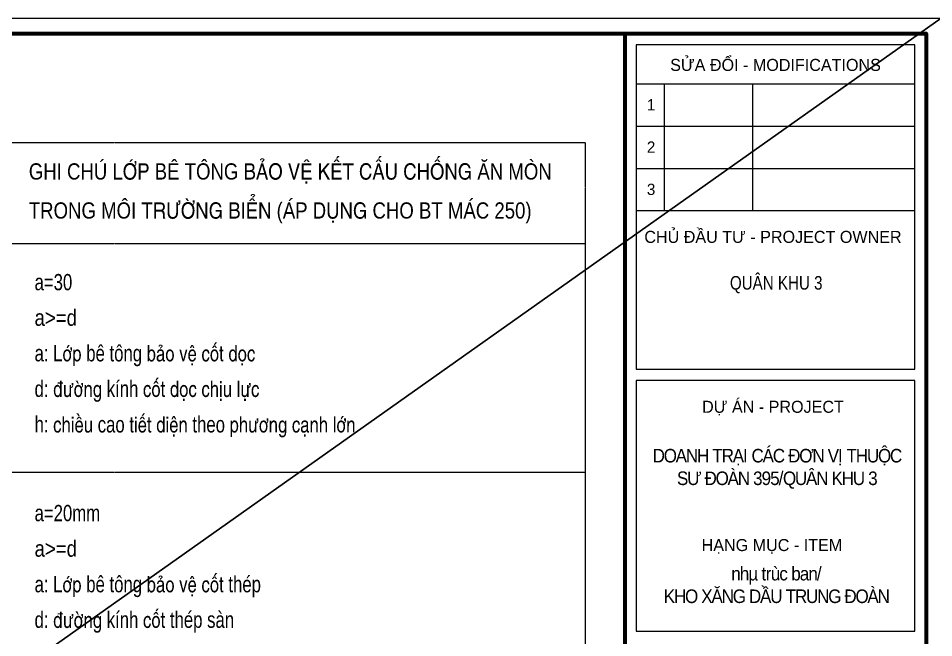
# Model space of a CAD drawing. Header units: millimetres. Extents: x 19378 to 572383, y -1120116 to -527168.
# Drawn here: x 124381 to 150124, y -565766 to -548347 of the extents above; entities that cross this region are included whole.
import ezdxf
from ezdxf.enums import TextEntityAlignment as Align

# ---------------------------------------------------------------- set-up
doc = ezdxf.new("R2010")
doc.units = ezdxf.units.MM
doc.header["$MEASUREMENT"] = 0
doc.linetypes.add('HIDDEN', pattern=[0.375, 0.25, -0.125])
doc.layers.get('Defpoints').update_dxf_attribs({"color": 1})
for name, color, linetype, lineweight in [('08. Net Text', 3, 'Continuous', 13), ('EG Text2', 7, 'Continuous', 20), ('LC MANH DUT', 35, 'HIDDEN', 5), ('LC Net thay', 7, 'Continuous', 25), ('LC Text1', 3, 'Continuous', 20)]:
    doc.layers.add(name, color=color, linetype=linetype, lineweight=lineweight)
doc.layers.add('KCS_Plotter', color=11, linetype='Continuous', plot=False)
doc.layers.add('Khungten_LCDI', color=7, linetype='Continuous')
doc.styles.add('HELVECONDENSE', font='VHELVCN.TTF')
doc.styles.add('Khungten', font='VHAVAN.TTF', dxfattribs={"width": 0.9, "height": 5000})
doc.styles.add('Text Khung Ten', font='VHAVAN.TTF')
doc.styles.add('Title', font='VHBLACK.TTF', dxfattribs={"width": 0.8})

# ---------------------------------------------------------------- blocks, each defined once
blk = doc.blocks.new('Nha o can bo nhan vien Trung doan')
at = {"layer": 'Defpoints', "lineweight": 0}
blk.add_lwpolyline([(-1200, -14850), (-1200, 14850), (40800, 14850), (40800, -14850)], close=True, dxfattribs=at)
at = {"layer": 'Khungten_LCDI', "color": 5, "lineweight": 60}
blk.add_line((36600, 14650), (36600, -14650), dxfattribs=at)
at = {"layer": 'Khungten_LCDI', "color": 5, "lineweight": 25}
blk.add_line((40600, -14650), (40600, 14650), dxfattribs=at)
at = {"layer": 'Khungten_LCDI', "color": 9, "lineweight": 15}
for p, q in [((36750, 13981), (40450, 13981)), ((37123, 13981), (37123, 12297)), ((38293, 13981), (38293, 12297)), ((36750, 13420), (40450, 13420)), ((36750, 12858), (40450, 12858)), ((36750, 12297), (40450, 12297))]:
    blk.add_line(p, q, dxfattribs=at)
at = {"layer": 'Khungten_LCDI', "color": 5, "lineweight": 60}
blk.add_lwpolyline([(0, -14650), (0, 14650), (40600, 14650), (40600, -14650)], close=True, dxfattribs=at)
at = {"layer": 'Khungten_LCDI', "color": 9, "lineweight": 15}
for points in [[(36750, 10190), (40450, 10190), (40450, 14500), (36750, 14500)], [(36750, 6712), (40450, 6712), (40450, 10040), (36750, 10040)]]:
    blk.add_lwpolyline(points, close=True, dxfattribs=at)
at = {"color": 7, "style": 'Khungten'}
for s, p in [('söa ®æi - modifications', (38600, 14151)), ('chñ ®Çu t\xad - project owner', (38566, 11868)), ('dù ¸n - project', (38566, 9612)), ('h¹ng môc - item', (38552, 7776))]:
    blk.add_text(s, height=160, dxfattribs=at).set_placement(p, align=Align.CENTER)
at = {"color": 4, "char_height": 180, "attachment_point": 5, "style": 'Khungten'}
for s, insert, width in [('{\\f.VnArialH|b0|i0|c0|p34;\\W0.8;qu©n khu 3}', (38609, 11313), 2315.24), ('{\\f.VnArialH|b0|i0|c0|p34;\\W0.9;\\T0.9;doanh tr¹i c¸c ®¬n vÞ thuéc s\xad ®oµn 395/qu©n khu 3}', (38617, 8868), 3461.97), ('{\\f.VnArialH|b0|i0|c0|p34;\\T0.9;nhµ trùc ban/ \\PKHO X\\fArial|b0|i0|c0|p34;ĂNG DẦU TRUNG ĐOÀN}', (38609, 7325), 3712.56)]:
    blk.add_mtext(s, dxfattribs=dict(at, insert=insert, width=width))
at = {"color": 7, "style": 'Khungten', "width": 0.8}
for tag, p in [('REVISION', (39499, -10746)), ('NGAYHT', (39576, -11636))]:
    blk.add_attdef(tag, text='', height=200, dxfattribs=at).set_placement(p, align=Align.CENTER)
at = {"layer": '08. Net Text', "color": 7, "style": 'Text Khung Ten'}
blk.add_text('1', height=150, dxfattribs=at).set_placement((36892, 13627))
at = {"layer": '08. Net Text', "color": 7, "ltscale": 2, "style": 'Text Khung Ten'}
for s, p in [('2', (36892, 13065)), ('3', (36892, 12504))]:
    blk.add_text(s, height=150, dxfattribs=at).set_placement(p)
at = {"layer": 'LC Text1', "style": 'Title', "width": 1.485915}
for tag, p, p2 in [('TENBANVE1', (36913, -8886), (40339, -8886)), ('TENBANVE2', (36913, -9562), (40339, -9562))]:
    blk.add_attdef(tag, text='', height=250, dxfattribs=at).set_placement(p, p2, align=Align.FIT)
at = {"layer": 'LC Text1', "style": 'Title', "width": 0.7}
blk.add_attdef('SOBANVE', text='', height=250, dxfattribs=at).set_placement((39562, -13896), align=Align.CENTER)

msp = doc.modelspace()

# ---------------------------------------------------------------- linework, layer by layer
at = {"layer": 'KCS_Plotter', "ltscale": 2}
msp.add_line((150335.5, -548347.2), (61378, -611252.8), dxfattribs=at)
at = {"layer": 'LC MANH DUT', "ltscale": 3}
msp.add_line((140327.8, -610829.2, 0), (140327.8, -551844.1), dxfattribs=at)
at = {"layer": 'LC MANH DUT', "ltscale": 3, "elevation": 0}
for points in [[(111101.7, -551844.1), (140327.8, -551844.1)], [(111101.7, -554675.7), (140327.8, -554675.7)], [(111101.7, -561111), (140327.8, -561111)]]:
    msp.add_lwpolyline(points, dxfattribs=at)

# ---------------------------------------------------------------- block references
at = {"layer": 'LC Net thay', "xscale": 2.11803428639144, "yscale": 2.11803428639144, "zscale": 2.11803428639144}
msp.add_blockref('Nha o can bo nhan vien Trung doan', (63919.7, -579800, 0), dxfattribs=at)

# ---------------------------------------------------------------- texts
at = {"layer": 'EG Text2', "color": 7, "lineweight": 0, "style": 'HELVECONDENSE'}
for s, height, p in [('GHI CHUÙ LÔÙP BEÂ TOÂNG BAÛO VEÄ KEÁT CAÁU CHOÁNG AÊN MOØN', 456.489, (124675.7, -552881.6, 0)), ('TRONG MOÂI TRÖÔØNG BIEÅN (AÙP DUÏNG CHO BT MAÙC 250)', 456.489, (124675.7, -553979.9, 0)), ('a>=d', 456.49, (124838.1, -556994.7, 0)), ('a>=d', 456.49, (124838.1, -563489.1, 0))]:
    msp.add_text(s, height=height, dxfattribs=at).set_placement(p)
at = {"layer": 'EG Text2', "color": 7, "lineweight": 0, "style": 'HELVECONDENSE', "width": 0.9}
for s, height, p in [('a=30', 456.49, (124838.1, -555994.7)), ('a: Lôùp beâ toâng baûo veä coát doïc', 456.489, (124838.1, -557994.7, 0)), ('d: ñöôøng kính coát doïc chòu löïc', 456.489, (124838.1, -558994.7, 0)), ('h: chieàu cao tieát dieän theo phöông caïnh lôùn', 456.489, (124838.1, -559994.7, 0)), ('a=20mm', 456.49, (124838.1, -562489.1, 0)), ('a: Lôùp beâ toâng baûo veä coát theùp', 456.489, (124838.1, -564489.1, 0)), ('d: ñöôøng kính coát theùp saøn', 456.489, (124838.1, -565489.1, 0))]:
    msp.add_text(s, height=height, dxfattribs=at).set_placement(p)

doc.saveas('drawing.dxf')
